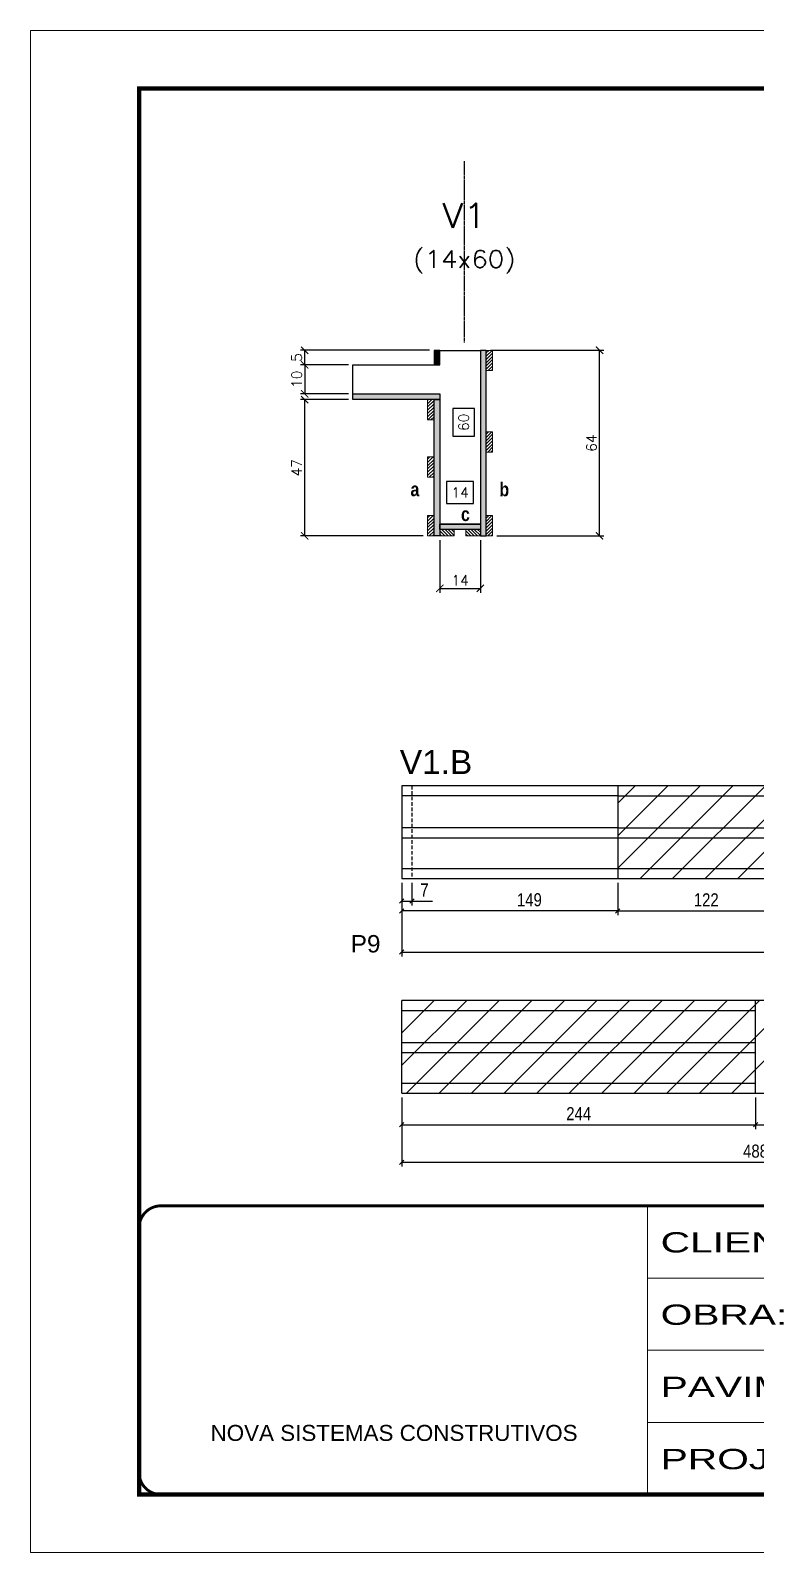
# Model space of a CAD drawing. Extents: x -10448 to -1189, y -11772 to 17235.
# Drawn here: x -8850 to -8350, y 14646 to 15696 of the extents above; entities that cross this region are included whole.
import ezdxf
from ezdxf.enums import TextEntityAlignment as Align

# ---------------------------------------------------------------- set-up
doc = ezdxf.new("R2010")
doc.units = 0
for name, pattern in [('CONTINUO', [0]), ('DASHED', [0.75, 0.5, -0.25]), ('HIDDEN', [0.375, 0.25, -0.125])]:
    doc.linetypes.add(name, pattern=pattern)
for name, color, linetype in [('5', 5, 'Continuous'), ('COTA', 241, 'Continuous'), ('Cota Seção (2x)', 4, 'Continuous'), ('detalhes', 4, 'Continuous'), ('NOMENCLATURA', 7, 'Continuous'), ('Painéis', 200, 'Continuous'), ('Reaproveitamento', 251, 'Continuous'), ('SARR_2.2x7', 40, 'Continuous'), ('Texto de Titulo', 7, 'Continuous'), ('Texto Qtd Sarr', 242, 'Continuous')]:
    doc.layers.add(name, color=color, linetype=linetype)
for name, color, linetype, lineweight in [('CONCRETO', 251, 'Continuous', 25), ('Folhas', 255, 'Continuous', 9), ('Hachura', 251, 'Continuous', 9), ('Madeira', 126, 'Continuous', 18), ('SARRAFO DE PRESSAO', 251, 'DASHED', 9), ('Texto Seção', 7, 'Continuous', 15)]:
    doc.layers.add(name, color=color, linetype=linetype, lineweight=lineweight)
doc.styles.add('ARIAL', font='arial.ttf')
doc.styles.add('COTA TECNICA-50', font='techl___.ttf', dxfattribs={"height": 9})
doc.styles.add('Romans', font='romans.shx')
doc.styles.get("Standard").update_dxf_attribs({"font": 'arial.ttf'})
doc.styles.add('TECNICA', font='techb___.ttf', dxfattribs={"height": 10})
doc.styles.add('Tecnologia', font='')
doc.styles.get('Tecnologia').set_extended_font_data('Forgotten Futurist')
doc.dimstyles.new('COTA PAINEL-50', dxfattribs={"dimtxt": 9, "dimasz": 3, "dimexe": 3, "dimexo": 3, "dimgap": 3, "dimtad": 1, "dimdec": 1, "dimzin": 12, "dimdsep": 46, "dimtxsty": 'COTA TECNICA-50', "dimblk1": 'OBLIQUE', "dimblk2": 'OBLIQUE', "dimsah": 1, "dimcen": 0.9, "dimclrd": 4, "dimclre": 4, "dimclrt": 240, "dimadec": 1, "dimazin": 3, "dimtfac": 1, "dimtdec": 1, "dimtmove": 0, "dimatfit": 3, "dimfxl": 1, "dimtolj": 1, "dimtzin": 12, "dimarcsym": 0})
doc.dimstyles.new('Cota Seção (2x)', dxfattribs={"dimtxt": 7, "dimasz": 5, "dimexe": 3, "dimexo": 3, "dimgap": 2, "dimtad": 3, "dimdec": 1, "dimlfac": 0.5, "dimzin": 12, "dimdsep": 46, "dimtxsty": 'Romans', "dimblk": 'ARCHTICK', "dimcen": 0, "dimclrd": 4, "dimclre": 4, "dimclrt": 1, "dimadec": 1, "dimazin": 3, "dimtfac": 1, "dimtdec": 1, "dimtmove": 0, "dimatfit": 3, "dimldrblk": 'OBLIQUE', "dimfxl": 1, "dimtolj": 1, "dimtzin": 12, "dimarcsym": 0})
doc.dimstyles.new('Cota Seção interna', dxfattribs={"dimtxt": 7, "dimasz": 6, "dimexe": 0.18, "dimexo": 2, "dimgap": -4, "dimtad": 3, "dimdec": 1, "dimlfac": 0.5, "dimzin": 12, "dimdsep": 46, "dimtxsty": 'Romans', "dimblk": 'ARCHTICK', "dimcen": 0.09, "dimse1": 1, "dimse2": 1, "dimsd1": 1, "dimsd2": 1, "dimclrd": 180, "dimclre": 5, "dimclrt": 1, "dimadec": 0, "dimazin": 3, "dimtfac": 1, "dimtdec": 1, "dimtofl": 0, "dimtmove": 0, "dimatfit": 3, "dimldrblk": 'ARCHTICK', "dimfxl": 1, "dimtolj": 1, "dimtzin": 0, "dimarcsym": 0})
pattern_1 = [(315, (14355.2247, 7117.3318), (1.12253202, 1.12253202), [])]
pattern_2 = [(45, (-139455.783, -9239.877), (-11.2253202, 11.2253202), [])]

# ---------------------------------------------------------------- blocks, each defined once
blk = doc.blocks.new('9999999999')
at = {"color": 30, "linetype": 'CONTINUO'}
for p, q in [((98564.6, 34230.2), (98564.6, 34429.4)), ((98564.6, 34379.6), (99584, 34379.6)), ((98564.6, 34329.8), (99488, 34329.8)), ((98564.6, 34280), (99488, 34280))]:
    blk.add_line(p, q, dxfattribs=at)
at = {"color": 30, "linetype": 'CONTINUO', "const_width": 2}
blk.add_lwpolyline([(99584, 34230.2), (99584, 34414.4, 0.414214), (99569, 34429.4), (98229, 34429.4, 0.414214), (98214, 34414.4), (98214, 34245.2, 0.414214), (98229, 34230.2), (99584, 34230.2)], format="xyb", dxfattribs=at)
at = {"layer": 'Folhas'}
blk.add_lwpolyline([(98139, 34190.2), (99624, 34190.2), (99624, 35240.2), (98139, 35240.2)], close=True, dxfattribs=at)
at = {"layer": 'Folhas', "color": 30, "const_width": 3}
blk.add_lwpolyline([(98214, 34230.2), (99584, 34230.2), (99584, 35200.2), (98214, 35200.2)], close=True, dxfattribs=at)
at = {"color": 7, "linetype": 'Continuous', "ltscale": 5, "style": 'ARIAL'}
blk.add_text('NOVA SISTEMAS CONSTRUTIVOS', height=11.059, dxfattribs=at).set_placement((98263.2, 34267.2))
at = {"layer": 'Folhas', "color": 7, "style": 'Tecnologia', "width": 1.5}
for s, p in [('CLIENTE:', (98573.7, 34397.2)), ('OBRA:', (98573.7, 34347.3)), ('PAVIMENTO:', (98573.7, 34297.5)), ('PROJETO:', (98573.7, 34247.7))]:
    blk.add_text(s, height=14, dxfattribs=at).set_placement(p)
blk = doc.blocks.new('_ArchTick')
at = {"color": 0, "linetype": 'ByBlock', "const_width": 0.15}
blk.add_lwpolyline([(-0.5, -0.5), (0.5, 0.5)], dxfattribs=at)
blk = doc.blocks.new('*D34')
at = {"layer": 'COTA', "color": 4, "lineweight": -2, "transparency": 16777216}
for p, q in [((-8630.4, 15441), (-8663.6, 15441)), ((-8660.6, 15347), (-8660.6, 15441)), ((-8578.8, 15347), (-8663.6, 15347))]:
    blk.add_line(p, q, dxfattribs=at)
at = {"layer": 'Defpoints', "color": 0, "transparency": 16777216}
for p in [(-8660.6, 15441), (-8627.4, 15441), (-8575.8, 15347)]:
    blk.add_point(p, dxfattribs=at)
at = {"layer": 'COTA', "color": 4, "lineweight": -2, "transparency": 16777216, "xscale": 5, "yscale": 5, "zscale": 5}
for p, rotation in [((-8660.6, 15441), 90), ((-8660.6, 15347), 270)]:
    blk.add_blockref('_ArchTick', p, dxfattribs=dict(at, rotation=rotation))
at = {"layer": 'COTA', "color": 1, "transparency": 16777216, "insert": (-8666.1, 15394), "char_height": 7, "attachment_point": 5, "rotation": 90, "style": 'Romans'}
blk.add_mtext('\\A1;47', dxfattribs=at)
blk = doc.blocks.new('_Oblique')
at = {"color": 0, "linetype": 'ByBlock', "lineweight": -2}
blk.add_line((-0.5, -0.5), (0.5, 0.5), dxfattribs=at)
blk = doc.blocks.new('*D35')
at = {"layer": 'COTA', "color": 4, "lineweight": -2, "transparency": 16777216}
for p, q in [((-8630.4, 15465), (-8663.6, 15465)), ((-8660.6, 15465), (-8660.6, 15445)), ((-8630.4, 15445), (-8663.6, 15445))]:
    blk.add_line(p, q, dxfattribs=at)
at = {"layer": 'Defpoints', "color": 0, "transparency": 16777216}
for p in [(-8627.4, 15465), (-8660.6, 15445), (-8627.4, 15445)]:
    blk.add_point(p, dxfattribs=at)
at = {"layer": 'COTA', "color": 4, "lineweight": -2, "transparency": 16777216, "xscale": 5, "yscale": 5, "zscale": 5}
for p, rotation in [((-8660.6, 15465), 90), ((-8660.6, 15445), 270)]:
    blk.add_blockref('_ArchTick', p, dxfattribs=dict(at, rotation=rotation))
at = {"layer": 'COTA', "color": 1, "transparency": 16777216, "insert": (-8666.1, 15455), "char_height": 7, "attachment_point": 5, "rotation": 90, "style": 'Romans'}
blk.add_mtext('\\A1;10', dxfattribs=at)
blk = doc.blocks.new('*D36')
at = {"layer": 'COTA', "color": 4, "lineweight": -2, "transparency": 16777216}
for p, q in [((-8532.4, 15475), (-8454.2, 15475)), ((-8457.2, 15347), (-8457.2, 15475)), ((-8528, 15347), (-8454.2, 15347))]:
    blk.add_line(p, q, dxfattribs=at)
at = {"layer": 'Defpoints', "color": 0, "transparency": 16777216}
for p in [(-8535.4, 15475), (-8457.2, 15475), (-8531, 15347)]:
    blk.add_point(p, dxfattribs=at)
at = {"layer": 'COTA', "color": 4, "lineweight": -2, "transparency": 16777216, "xscale": 5, "yscale": 5, "zscale": 5}
for p, rotation in [((-8457.2, 15475), 90), ((-8457.2, 15347), 270)]:
    blk.add_blockref('_ArchTick', p, dxfattribs=dict(at, rotation=rotation))
at = {"layer": 'COTA', "color": 1, "transparency": 16777216, "insert": (-8462.7, 15411), "char_height": 7, "attachment_point": 5, "rotation": 90, "style": 'Romans'}
blk.add_mtext('\\A1;64', dxfattribs=at)
blk = doc.blocks.new('*D37')
at = {"layer": 'Cota Seção (2x)', "color": 180, "lineweight": -2, "transparency": 16777216}
for p, q in [((-8543.4, 15434.8), (-8558.4, 15434.8)), ((-8558.4, 15434.8), (-8558.4, 15415.8)), ((-8543.4, 15415.8), (-8543.4, 15434.8)), ((-8558.4, 15415.8), (-8543.4, 15415.8))]:
    blk.add_line(p, q, dxfattribs=at)
at = {"layer": 'Defpoints', "color": 0, "transparency": 16777216}
for p in [(-8539.4, 15475), (-8539.4, 15475), (-8539.4, 15355)]:
    blk.add_point(p, dxfattribs=at)
at = {"layer": 'Cota Seção (2x)', "color": 1, "transparency": 16777216, "insert": (-8550.9, 15425.3), "char_height": 7, "attachment_point": 5, "rotation": 90, "style": 'Romans'}
blk.add_mtext('\\A1;60', dxfattribs=at)
blk = doc.blocks.new('*D38')
at = {"layer": 'COTA', "color": 4, "lineweight": -2, "transparency": 16777216}
for p, q in [((-8567.4, 15344), (-8567.4, 15307.8)), ((-8539.4, 15344), (-8539.4, 15307.8)), ((-8567.4, 15310.8), (-8539.4, 15310.8))]:
    blk.add_line(p, q, dxfattribs=at)
at = {"layer": 'Defpoints', "color": 0, "transparency": 16777216}
for p in [(-8567.4, 15347), (-8539.4, 15347), (-8539.4, 15310.8)]:
    blk.add_point(p, dxfattribs=at)
at = {"layer": 'COTA', "color": 4, "lineweight": -2, "transparency": 16777216, "xscale": 5, "yscale": 5, "zscale": 5, "rotation": 180}
blk.add_blockref('_ArchTick', (-8567.4, 15310.8), dxfattribs=at)
at = {"layer": 'COTA', "color": 4, "lineweight": -2, "transparency": 16777216, "xscale": 5, "yscale": 5, "zscale": 5}
blk.add_blockref('_ArchTick', (-8539.4, 15310.8), dxfattribs=at)
at = {"layer": 'COTA', "color": 1, "transparency": 16777216, "insert": (-8553.4, 15316.3), "char_height": 7, "attachment_point": 5, "style": 'Romans'}
blk.add_mtext('\\A1;14', dxfattribs=at)
blk = doc.blocks.new('*D55')
at = {"layer": 'COTA', "color": 4, "lineweight": -2, "transparency": 16777216}
for p, q in [((-8574.4, 15475), (-8663.6, 15475)), ((-8660.6, 15465), (-8660.6, 15475)), ((-8630.4, 15465), (-8663.6, 15465))]:
    blk.add_line(p, q, dxfattribs=at)
at = {"layer": 'Defpoints', "color": 0, "transparency": 16777216}
for p in [(-8660.6, 15475), (-8571.4, 15475), (-8627.4, 15465)]:
    blk.add_point(p, dxfattribs=at)
at = {"layer": 'COTA', "color": 4, "lineweight": -2, "transparency": 16777216, "xscale": 5, "yscale": 5, "zscale": 5}
for p, rotation in [((-8660.6, 15475), 90), ((-8660.6, 15465), 270)]:
    blk.add_blockref('_ArchTick', p, dxfattribs=dict(at, rotation=rotation))
at = {"layer": 'COTA', "color": 1, "transparency": 16777216, "insert": (-8666.1, 15470), "char_height": 7, "attachment_point": 5, "rotation": 90, "style": 'Romans'}
blk.add_mtext('\\A1;5', dxfattribs=at)
blk = doc.blocks.new('titulo1')
at = {"layer": 'Defpoints', "color": 252, "linetype": 'HIDDEN', "ltscale": 2}
blk.add_line((0, 0), (0, 125), dxfattribs=at)
at = {"layer": 'Defpoints', "style": 'Romans', "oblique": 15}
blk.add_attdef('FOLHA', text='', height=10, dxfattribs=at).set_placement((0, 15.6), align=Align.MIDDLE_CENTER)
at = {"layer": 'Texto Qtd Sarr', "color": 3, "style": 'Romans', "oblique": 15}
for tag, height, p in [('TITULO', 17, (0, 71.4)), ('SEÇÃO', 12, (0, 41.5))]:
    blk.add_attdef(tag, text='', height=height, dxfattribs=at).set_placement(p, align=Align.MIDDLE_CENTER)
blk = doc.blocks.new('*D56')
at = {"layer": 'Cota Seção (2x)', "color": 180, "lineweight": -2, "transparency": 16777216}
for p, q in [((-8544.1, 15384.4), (-8562.7, 15384.4)), ((-8562.7, 15384.4), (-8562.7, 15369.4)), ((-8544.1, 15369.4), (-8544.1, 15384.4)), ((-8562.7, 15369.4), (-8544.1, 15369.4))]:
    blk.add_line(p, q, dxfattribs=at)
at = {"layer": 'Defpoints', "color": 0, "transparency": 16777216}
for p in [(-8539.4, 15365.4), (-8567.4, 15355), (-8539.4, 15355)]:
    blk.add_point(p, dxfattribs=at)
at = {"layer": 'Cota Seção (2x)', "color": 1, "transparency": 16777216, "insert": (-8553.4, 15376.9), "char_height": 7, "attachment_point": 5, "style": 'Romans'}
blk.add_mtext('\\A1;14', dxfattribs=at)
blk = doc.blocks.new('*D32')
at = {"layer": 'COTA', "color": 4, "linetype": 'ByBlock', "lineweight": -2, "transparency": 16777216}
for p, q in [((-8444.6, 15107.6), (-8444.6, 15085.3)), ((-8322.6, 15107.6), (-8322.6, 15085.3)), ((-8444.6, 15088.3), (-8322.6, 15088.3))]:
    blk.add_line(p, q, dxfattribs=at)
at = {"layer": 'Defpoints', "color": 0, "linetype": 'ByBlock', "transparency": 16777216}
for p in [(-8444.6, 15110.6), (-8322.6, 15110.6), (-8322.6, 15088.3)]:
    blk.add_point(p, dxfattribs=at)
at = {"layer": 'COTA', "color": 4, "linetype": 'ByBlock', "lineweight": -2, "transparency": 16777216, "xscale": 3, "yscale": 3, "zscale": 3, "rotation": 180}
blk.add_blockref('_Oblique', (-8444.6, 15088.3), dxfattribs=at)
at = {"layer": 'COTA', "color": 4, "linetype": 'ByBlock', "lineweight": -2, "transparency": 16777216, "xscale": 3, "yscale": 3, "zscale": 3}
blk.add_blockref('_Oblique', (-8322.6, 15088.3), dxfattribs=at)
at = {"layer": 'COTA', "color": 240, "linetype": 'ByBlock', "transparency": 16777216, "insert": (-8383.6, 15095.9), "char_height": 9, "attachment_point": 5, "style": 'COTA TECNICA-50'}
blk.add_mtext('\\A1;122', dxfattribs=at)
blk = doc.blocks.new('*D33')
at = {"layer": 'COTA', "color": 4, "linetype": 'ByBlock', "lineweight": -2, "transparency": 16777216}
for p, q in [((-8593.6, 15107.6), (-8593.6, 15085.3)), ((-8444.6, 15107.6), (-8444.6, 15085.3)), ((-8444.6, 15088.3), (-8593.6, 15088.3))]:
    blk.add_line(p, q, dxfattribs=at)
at = {"layer": 'Defpoints', "color": 0, "linetype": 'ByBlock', "transparency": 16777216}
for p in [(-8593.6, 15110.6), (-8444.6, 15110.6), (-8593.6, 15088.3)]:
    blk.add_point(p, dxfattribs=at)
at = {"layer": 'COTA', "color": 4, "linetype": 'ByBlock', "lineweight": -2, "transparency": 16777216, "xscale": 3, "yscale": 3, "zscale": 3, "rotation": 180}
blk.add_blockref('_Oblique', (-8593.6, 15088.3), dxfattribs=at)
at = {"layer": 'COTA', "color": 4, "linetype": 'ByBlock', "lineweight": -2, "transparency": 16777216, "xscale": 3, "yscale": 3, "zscale": 3}
blk.add_blockref('_Oblique', (-8444.6, 15088.3), dxfattribs=at)
at = {"layer": 'COTA', "color": 240, "linetype": 'ByBlock', "transparency": 16777216, "insert": (-8505.6, 15095.9), "char_height": 9, "attachment_point": 5, "style": 'COTA TECNICA-50'}
blk.add_mtext('\\A1;149', dxfattribs=at)
blk = doc.blocks.new('*D14')
at = {"layer": 'COTA', "color": 4, "linetype": 'ByBlock', "lineweight": -2, "transparency": 16777216}
for p, q in [((-8349.6, 14959.5), (-8349.6, 14937.8)), ((-8105.6, 14959.5), (-8105.6, 14937.8)), ((-8349.6, 14940.8), (-8105.6, 14940.8))]:
    blk.add_line(p, q, dxfattribs=at)
at = {"layer": 'Defpoints', "color": 0, "linetype": 'ByBlock', "transparency": 16777216}
for p in [(-8349.6, 14962.5), (-8105.6, 14962.5), (-8105.6, 14940.8)]:
    blk.add_point(p, dxfattribs=at)
at = {"layer": 'COTA', "color": 4, "linetype": 'ByBlock', "lineweight": -2, "transparency": 16777216, "xscale": 3, "yscale": 3, "zscale": 3, "rotation": 180}
blk.add_blockref('_Oblique', (-8349.6, 14940.8), dxfattribs=at)
at = {"layer": 'COTA', "color": 4, "linetype": 'ByBlock', "lineweight": -2, "transparency": 16777216, "xscale": 3, "yscale": 3, "zscale": 3}
blk.add_blockref('_Oblique', (-8105.6, 14940.8), dxfattribs=at)
at = {"layer": 'COTA', "color": 240, "linetype": 'ByBlock', "transparency": 16777216, "insert": (-8227.6, 14948.4), "char_height": 9, "attachment_point": 5, "style": 'COTA TECNICA-50'}
blk.add_mtext('\\A1;244', dxfattribs=at)
blk = doc.blocks.new('*D39')
at = {"layer": 'COTA', "color": 4, "linetype": 'ByBlock', "lineweight": -2, "transparency": 16777216}
for p, q in [((-8593.6, 14959.5), (-8593.6, 14937.8)), ((-8349.6, 14959.5), (-8349.6, 14937.8)), ((-8593.6, 14940.8), (-8349.6, 14940.8))]:
    blk.add_line(p, q, dxfattribs=at)
at = {"layer": 'Defpoints', "color": 0, "linetype": 'ByBlock', "transparency": 16777216}
for p in [(-8593.6, 14962.5), (-8349.6, 14962.5), (-8349.6, 14940.8)]:
    blk.add_point(p, dxfattribs=at)
at = {"layer": 'COTA', "color": 4, "linetype": 'ByBlock', "lineweight": -2, "transparency": 16777216, "xscale": 3, "yscale": 3, "zscale": 3, "rotation": 180}
blk.add_blockref('_Oblique', (-8593.6, 14940.8), dxfattribs=at)
at = {"layer": 'COTA', "color": 4, "linetype": 'ByBlock', "lineweight": -2, "transparency": 16777216, "xscale": 3, "yscale": 3, "zscale": 3}
blk.add_blockref('_Oblique', (-8349.6, 14940.8), dxfattribs=at)
at = {"layer": 'COTA', "color": 240, "linetype": 'ByBlock', "transparency": 16777216, "insert": (-8471.6, 14948.4), "char_height": 9, "attachment_point": 5, "style": 'COTA TECNICA-50'}
blk.add_mtext('\\A1;244', dxfattribs=at)
blk = doc.blocks.new('*D42')
at = {"layer": 'COTA', "color": 4, "linetype": 'ByBlock', "lineweight": -2, "transparency": 16777216}
for p, q in [((-8593.6, 15107.6), (-8593.6, 15056.9)), ((-7590.6, 15107.6), (-7590.6, 15056.9)), ((-8593.6, 15059.9), (-7590.6, 15059.9))]:
    blk.add_line(p, q, dxfattribs=at)
at = {"layer": 'Defpoints', "color": 0, "linetype": 'ByBlock', "transparency": 16777216}
for p in [(-8593.6, 15110.6), (-7590.6, 15110.6), (-7590.6, 15059.9)]:
    blk.add_point(p, dxfattribs=at)
at = {"layer": 'COTA', "color": 4, "linetype": 'ByBlock', "lineweight": -2, "transparency": 16777216, "xscale": 3, "yscale": 3, "zscale": 3, "rotation": 180}
blk.add_blockref('_Oblique', (-8593.6, 15059.9), dxfattribs=at)
at = {"layer": 'COTA', "color": 4, "linetype": 'ByBlock', "lineweight": -2, "transparency": 16777216, "xscale": 3, "yscale": 3, "zscale": 3}
blk.add_blockref('_Oblique', (-7590.6, 15059.9), dxfattribs=at)
at = {"layer": 'COTA', "color": 240, "linetype": 'ByBlock', "transparency": 16777216, "insert": (-8092.1, 15067.6), "char_height": 9, "attachment_point": 5, "style": 'COTA TECNICA-50'}
blk.add_mtext('\\A1;1003', dxfattribs=at)
blk = doc.blocks.new('*D43')
at = {"layer": 'COTA', "color": 4, "linetype": 'ByBlock', "lineweight": -2, "transparency": 16777216}
for p, q in [((-8593.6, 14959.5), (-8593.6, 14911.9)), ((-8105.6, 14959.5), (-8105.6, 14911.9)), ((-8593.6, 14914.9), (-8105.6, 14914.9))]:
    blk.add_line(p, q, dxfattribs=at)
at = {"layer": 'Defpoints', "color": 0, "linetype": 'ByBlock', "transparency": 16777216}
for p in [(-8593.6, 14962.5), (-8105.6, 14962.5), (-8105.6, 14914.9)]:
    blk.add_point(p, dxfattribs=at)
at = {"layer": 'COTA', "color": 4, "linetype": 'ByBlock', "lineweight": -2, "transparency": 16777216, "xscale": 3, "yscale": 3, "zscale": 3, "rotation": 180}
blk.add_blockref('_Oblique', (-8593.6, 14914.9), dxfattribs=at)
at = {"layer": 'COTA', "color": 4, "linetype": 'ByBlock', "lineweight": -2, "transparency": 16777216, "xscale": 3, "yscale": 3, "zscale": 3}
blk.add_blockref('_Oblique', (-8105.6, 14914.9), dxfattribs=at)
at = {"layer": 'COTA', "color": 240, "linetype": 'ByBlock', "transparency": 16777216, "insert": (-8349.6, 14922.5), "char_height": 9, "attachment_point": 5, "style": 'COTA TECNICA-50'}
blk.add_mtext('\\A1;488', dxfattribs=at)
blk = doc.blocks.new('*D48')
at = {"layer": 'COTA', "color": 4, "linetype": 'ByBlock', "lineweight": -2, "transparency": 16777216}
for p, q in [((-8593.6, 15107.6), (-8593.6, 15092.1)), ((-8586.6, 15107.6), (-8586.6, 15092.1)), ((-8593.6, 15095.1), (-8586.6, 15095.1)), ((-8586.6, 15095.1), (-8572.4, 15095.1))]:
    blk.add_line(p, q, dxfattribs=at)
at = {"layer": 'Defpoints', "color": 0, "linetype": 'ByBlock', "transparency": 16777216}
for p in [(-8593.6, 15110.6), (-8586.6, 15110.6), (-8586.6, 15095.1)]:
    blk.add_point(p, dxfattribs=at)
at = {"layer": 'COTA', "color": 4, "linetype": 'ByBlock', "lineweight": -2, "transparency": 16777216, "xscale": 3, "yscale": 3, "zscale": 3, "rotation": 180}
blk.add_blockref('_Oblique', (-8593.6, 15095.1), dxfattribs=at)
at = {"layer": 'COTA', "color": 4, "linetype": 'ByBlock', "lineweight": -2, "transparency": 16777216, "xscale": 3, "yscale": 3, "zscale": 3}
blk.add_blockref('_Oblique', (-8586.6, 15095.1), dxfattribs=at)
at = {"layer": 'COTA', "color": 240, "linetype": 'ByBlock', "transparency": 16777216, "insert": (-8578, 15102.7), "char_height": 9, "attachment_point": 5, "style": 'COTA TECNICA-50'}
blk.add_mtext('\\A1;7', dxfattribs=at)

msp = doc.modelspace()

# ---------------------------------------------------------------- hatches: boundary and pattern name
at = {"layer": 'Hachura'}
h = msp.add_hatch(color=256, dxfattribs=at)
h.dxf.hatch_style = 1
h.paths.add_polyline_path([(-8567.4, 15474.98), (-8571.4, 15474.98), (-8571.4, 15464.98), (-8567.4, 15464.98)])
h = msp.add_hatch(color=256, dxfattribs=at)
h.dxf.hatch_style = 1
h.paths.add_polyline_path([(-8535.4, 15474.98), (-8539.4, 15474.98), (-8539.4, 15346.98), (-8535.4, 15346.98)])
h = msp.add_hatch(dxfattribs=at)
h.set_pattern_fill('ANSI31', color=256, scale=0.5, angle=360, style=0)
h.set_pattern_definition([(45, (-278.1517, 38435.5957), (-1.12253202, 1.12253202), [])])
h.paths.add_polyline_path([(-8535.4, 15474.98), (-8531, 15474.98), (-8531, 15460.98), (-8535.4, 15460.98)])
h = msp.add_hatch(color=256, dxfattribs=at)
h.dxf.hatch_style = 1
h.paths.add_polyline_path([(-8627.4, 15440.98), (-8627.4, 15444.98), (-8567.4, 15444.98), (-8567.4, 15440.98)])
h = msp.add_hatch(dxfattribs=at)
h.set_pattern_fill('ANSI31', color=256, scale=0.5, angle=360, style=0)
h.set_pattern_definition([(45, (-268.1517, 38401.5957), (-1.12253202, 1.12253202), [])])
h.paths.add_polyline_path([(-8571.4, 15440.98), (-8575.8, 15440.98), (-8575.8, 15426.98), (-8571.4, 15426.98)])
h = msp.add_hatch(color=256, dxfattribs=at)
h.dxf.hatch_style = 1
h.paths.add_polyline_path([(-8571.4, 15440.98), (-8567.4, 15440.98), (-8567.4, 15346.98), (-8571.4, 15346.98)])
h = msp.add_hatch(dxfattribs=at)
h.set_pattern_fill('ANSI31', color=256, scale=0.5, angle=360, style=0)
h.set_pattern_definition([(45, (-227.7517, 38456.9089), (-1.12253202, 1.12253202), [])])
h.paths.add_polyline_path([(-8531, 15404.74), (-8535.4, 15404.74), (-8535.4, 15418.74), (-8531, 15418.74)])
h = msp.add_hatch(dxfattribs=at)
h.set_pattern_fill('ANSI31', color=256, scale=0.5, angle=360, style=0)
h.set_pattern_definition([(45, (-268.1517, 38439.619), (-1.12253202, 1.12253202), [])])
h.paths.add_polyline_path([(-8571.4, 15387.45), (-8575.8, 15387.45), (-8575.8, 15401.45), (-8571.4, 15401.45)])
h = msp.add_hatch(dxfattribs=at)
h.set_pattern_fill('ANSI31', color=256, scale=0.5, angle=360, style=0)
h.set_pattern_definition([(45, (-268.1517, 38399.1471), (-1.12253202, 1.12253202), [])])
h.paths.add_polyline_path([(-8571.4, 15346.98), (-8575.8, 15346.98), (-8575.8, 15360.98), (-8571.4, 15360.98)])
h = msp.add_hatch(color=256, dxfattribs=at)
h.dxf.hatch_style = 1
h.paths.add_polyline_path([(-8567.4, 15351.38), (-8567.4, 15354.98), (-8539.4, 15354.98), (-8539.4, 15351.38)])
h = msp.add_hatch(dxfattribs=at)
h.set_pattern_fill('ANSI31', color=256, scale=0.5, angle=270, style=0)
h.set_pattern_definition(pattern_1)
h.paths.add_polyline_path([(-8557.4, 15346.98), (-8557.4, 15351.38), (-8567.4, 15351.38), (-8567.4, 15346.98)])
h = msp.add_hatch(dxfattribs=at)
h.set_pattern_fill('ANSI31', color=256, scale=0.5, angle=270, style=0)
h.set_pattern_definition(pattern_1)
h.paths.add_polyline_path([(-8549.4, 15346.98), (-8549.4, 15351.38), (-8539.4, 15351.38), (-8539.4, 15346.98)])
h = msp.add_hatch(dxfattribs=at)
h.set_pattern_fill('ANSI31', color=256, scale=0.5, angle=180, style=0)
h.set_pattern_definition([(225, (-16838.6392, -7433.6446), (1.12253202, -1.12253202), [])])
h.paths.add_polyline_path([(-8535.4, 15346.98), (-8531, 15346.98), (-8531, 15360.98), (-8535.4, 15360.98)])
at = {"layer": 'Reaproveitamento', "linetype": 'ByBlock'}
h = msp.add_hatch(dxfattribs=at)
h.set_pattern_fill('ANSI31', color=256, scale=5)
h.set_pattern_definition([(45, (-139425.783, -9267.877), (-11.2253202, 11.2253202), [])])
h.paths.add_polyline_path([(-8444.59, 15174.58), (-8444.59, 15110.58), (-8322.59, 15110.58), (-8322.59, 15174.58)])
h = msp.add_hatch(dxfattribs=at)
h.set_pattern_fill('ANSI31', color=256, scale=5)
h.set_pattern_definition(pattern_2)
h.paths.add_polyline_path([(-8349.59, 14962.55), (-8349.59, 15026.55), (-8593.59, 15026.55), (-8593.59, 14962.55)])
h = msp.add_hatch(dxfattribs=at)
h.set_pattern_fill('ANSI31', color=256, scale=5)
h.set_pattern_definition(pattern_2)
h.paths.add_polyline_path([(-8105.59, 14962.55), (-8105.59, 15026.55), (-8349.59, 15026.55), (-8349.59, 14962.55)])

# ---------------------------------------------------------------- linework, layer by layer
at = {"layer": 'CONCRETO'}
for p, q in [((-8567.4, 15474.98), (-8539.4, 15474.98)), ((-8539.4, 15474.98), (-8539.4, 15354.98)), ((-8627.4, 15444.98), (-8627.4, 15464.98)), ((-8627.4, 15464.98), (-8567.4, 15464.98)), ((-8627.4, 15444.98), (-8567.4, 15444.98)), ((-8567.4, 15444.98), (-8567.4, 15354.98)), ((-8539.4, 15354.98), (-8567.4, 15354.98)), ((-8575.8, 15346.98), (-8575.8, 15346.98)), ((-8539.4, 15346.98), (-8539.4, 15346.98)), ((-8517, 15346.98), (-8517, 15346.98))]:
    msp.add_line(p, q, dxfattribs=at)
at = {"layer": 'Madeira'}
for points in [[(-8535.4, 15474.98), (-8531, 15474.98), (-8531, 15460.98), (-8535.4, 15460.98)], [(-8571.4, 15440.98), (-8575.8, 15440.98), (-8575.8, 15426.98), (-8571.4, 15426.98)], [(-8531, 15404.74), (-8535.4, 15404.74), (-8535.4, 15418.74), (-8531, 15418.74)], [(-8571.4, 15387.45), (-8575.8, 15387.45), (-8575.8, 15401.45), (-8571.4, 15401.45)], [(-8571.4, 15346.98), (-8575.8, 15346.98), (-8575.8, 15360.98), (-8571.4, 15360.98)], [(-8557.4, 15346.98), (-8557.4, 15351.38), (-8567.4, 15351.38), (-8567.4, 15346.98)], [(-8549.4, 15346.98), (-8549.4, 15351.38), (-8539.4, 15351.38), (-8539.4, 15346.98)], [(-8535.4, 15346.98), (-8531, 15346.98), (-8531, 15360.98), (-8535.4, 15360.98)]]:
    msp.add_lwpolyline(points, close=True, dxfattribs=at)
at = {"layer": 'Painéis', "linetype": 'Continuous'}
for p, q in [((-8593.59, 15174.58), (-8593.59, 15110.58)), ((-7590.59, 15174.58), (-8593.59, 15174.58)), ((-8444.59, 15174.58), (-8444.59, 15110.58)), ((-8593.59, 15110.58), (-7590.59, 15110.58)), ((-8593.59, 14962.55), (-8593.59, 15026.55)), ((-8105.59, 15026.55), (-8593.59, 15026.55)), ((-8349.59, 14962.55), (-8349.59, 15026.55)), ((-8593.59, 14962.55), (-8105.59, 14962.55))]:
    msp.add_line(p, q, dxfattribs=at)
at = {"layer": 'Painéis'}
for points in [[(-8567.4, 15474.98), (-8571.4, 15474.98), (-8571.4, 15464.98), (-8567.4, 15464.98)], [(-8535.4, 15474.98), (-8539.4, 15474.98), (-8539.4, 15346.98), (-8535.4, 15346.98)], [(-8627.4, 15440.98), (-8627.4, 15444.98), (-8567.4, 15444.98), (-8567.4, 15440.98)], [(-8571.4, 15440.98), (-8567.4, 15440.98), (-8567.4, 15346.98), (-8571.4, 15346.98)], [(-8567.4, 15351.38), (-8567.4, 15354.98), (-8539.4, 15354.98), (-8539.4, 15351.38)]]:
    msp.add_lwpolyline(points, close=True, dxfattribs=at)
at = {"layer": 'SARR_2.2x7', "linetype": 'HIDDEN', "ltscale": 10}
msp.add_line((-8586.59, 15174.58), (-8586.59, 15110.58), dxfattribs=at)
at = {"layer": 'SARR_2.2x7', "linetype": 'Continuous'}
for p, q in [((-8444.59, 15167.58), (-8322.59, 15167.58)), ((-8444.59, 15145.58), (-8322.59, 15145.58)), ((-8444.59, 15138.58), (-8322.59, 15138.58)), ((-8444.59, 15117.58), (-8322.59, 15117.58)), ((-8593.59, 15019.55), (-8349.59, 15019.55)), ((-8593.59, 14997.55), (-8349.59, 14997.55)), ((-8593.59, 14990.55), (-8349.59, 14990.55)), ((-8593.59, 14969.55), (-8349.59, 14969.55))]:
    msp.add_line(p, q, dxfattribs=at)
for points in [[(-8444.59, 15167.58), (-8593.59, 15167.58)], [(-8444.59, 15145.58), (-8593.59, 15145.58)], [(-8593.59, 15138.58), (-8444.59, 15138.58)], [(-8593.59, 15117.58), (-8444.59, 15117.58)]]:
    msp.add_lwpolyline(points, dxfattribs=at)

# ---------------------------------------------------------------- block references
at = {"layer": 'SARRAFO DE PRESSAO', "color": 6, "linetype": 'ByBlock'}
msp.add_blockref('9999999999', (-106988.76, -19544.55), dxfattribs=at)
at = {"layer": 'Texto Seção'}
ref = msp.add_blockref('titulo1', (-8550.39, 15480.45), dxfattribs=at)
ref.add_attrib('TITULO', 'V1', dxfattribs={"layer": 'Texto de Titulo', "color": 7, "height": 17, "style": 'Romans', "width": 1.1}).set_placement((-8550.39, 15567.95), align=Align.MIDDLE_CENTER)
ref.add_attrib('SEÇÃO', '(14x60)', dxfattribs={"layer": 'Texto de Titulo', "color": 7, "height": 12, "style": 'Romans', "width": 1.1}).set_placement((-8550.39, 15537.95), align=Align.MIDDLE_CENTER)

# ---------------------------------------------------------------- texts
at = {"layer": '5', "linetype": 'Continuous'}
msp.add_text('P9', height=12, rotation=0.00004, dxfattribs=at).set_placement((-8628.82, 15059.61))
at = {"layer": 'detalhes', "style": 'TECNICA'}
for s, p in [('b', (-8526.28, 15374.3)), ('a', (-8587.62, 15374.31)), ('c', (-8552.8, 15357.21))]:
    msp.add_text(s, height=9.6, dxfattribs=at).set_placement(p)
at = {"layer": 'NOMENCLATURA', "linetype": 'Continuous'}
msp.add_text('V1.B', height=16.5, dxfattribs=at).set_placement((-8594.96, 15182.67))

# ---------------------------------------------------------------- dimensions: what is measured, and where the dimension line sits
at = {"layer": 'COTA'}
for base, p1, p2, picture, middle in [((-8660.6, 15474.98), (-8627.4, 15464.98), (-8571.4, 15474.98), '*D55', (-8666.1, 15469.98)), ((-8457.16, 15474.98), (-8531, 15346.98), (-8535.4, 15474.98), '*D36', (-8462.66, 15410.98)), ((-8660.6, 15444.98), (-8627.4, 15464.98), (-8627.4, 15444.98), '*D35', (-8666.1, 15454.98)), ((-8660.6, 15440.98), (-8575.8, 15346.98), (-8627.4, 15440.98), '*D34', (-8666.1, 15393.98))]:
    dim = msp.add_linear_dim(base=base, p1=p1, p2=p2, angle=90, dimstyle='Cota Seção (2x)', dxfattribs=at)
    dim.commit()
    dim.dimension.update_dxf_attribs({"geometry": picture, "text_midpoint": middle})
dim = msp.add_linear_dim(base=(-8539.4, 15310.82), p1=(-8567.4, 15346.98), p2=(-8539.4, 15346.98), dimstyle='Cota Seção (2x)', dxfattribs=at)
dim.commit()
dim.dimension.update_dxf_attribs({"geometry": '*D38', "text_midpoint": (-8553.4, 15316.32)})
at = {"layer": 'COTA', "linetype": 'ByBlock'}
dim = msp.add_linear_dim(base=(-8593.59, 15088.33), p1=(-8444.59, 15110.58), p2=(-8593.59, 15110.58), dimstyle='COTA PAINEL-50', override={"dimarcsym": 1}, dxfattribs=at)
dim.commit()
dim.dimension.update_dxf_attribs({"geometry": '*D33', "text_midpoint": (-8505.59, 15088.33), "dimtype": 160})
for base, p1, p2, picture, middle in [((-7590.59, 15059.93), (-8593.59, 15110.58), (-7590.59, 15110.58), '*D42', (-8092.09, 15067.63)), ((-8586.59, 15095.11), (-8593.59, 15110.58), (-8586.59, 15110.58), '*D48', (-8578.01, 15102.68)), ((-8349.59, 14940.79), (-8593.59, 14962.55), (-8349.59, 14962.55), '*D39', (-8471.59, 14948.36)), ((-8105.59, 14914.89), (-8593.59, 14962.55), (-8105.59, 14962.55), '*D43', (-8349.59, 14922.47))]:
    dim = msp.add_linear_dim(base=base, p1=p1, p2=p2, dimstyle='COTA PAINEL-50', dxfattribs=at)
    dim.commit()
    dim.dimension.update_dxf_attribs({"geometry": picture, "text_midpoint": middle})
for base, p1, p2, picture, middle in [((-8322.59, 15088.33), (-8444.59, 15110.58), (-8322.59, 15110.58), '*D32', (-8383.59, 15095.88)), ((-8105.59, 14940.79), (-8349.59, 14962.55), (-8105.59, 14962.55), '*D14', (-8227.59, 14948.36))]:
    dim = msp.add_linear_dim(base=base, p1=p1, p2=p2, dimstyle='COTA PAINEL-50', override={"dimarcsym": 1}, dxfattribs=at)
    dim.commit()
    dim.dimension.update_dxf_attribs({"geometry": picture, "text_midpoint": middle})
at = {"layer": 'Cota Seção (2x)'}
dim = msp.add_linear_dim(base=(-8539.4, 15474.98), p1=(-8539.4, 15354.98), p2=(-8539.4, 15474.98), angle=90, dimstyle='Cota Seção interna', dxfattribs=at)
dim.commit()
dim.dimension.update_dxf_attribs({"geometry": '*D37', "text_midpoint": (-8539.4, 15425.25), "dimtype": 160})
dim = msp.add_linear_dim(base=(-8539.4, 15365.4), p1=(-8567.4, 15354.98), p2=(-8539.4, 15354.98), dimstyle='Cota Seção interna', dxfattribs=at)
dim.commit()
dim.dimension.update_dxf_attribs({"geometry": '*D56', "text_midpoint": (-8553.4, 15376.9)})

doc.saveas('drawing.dxf')
